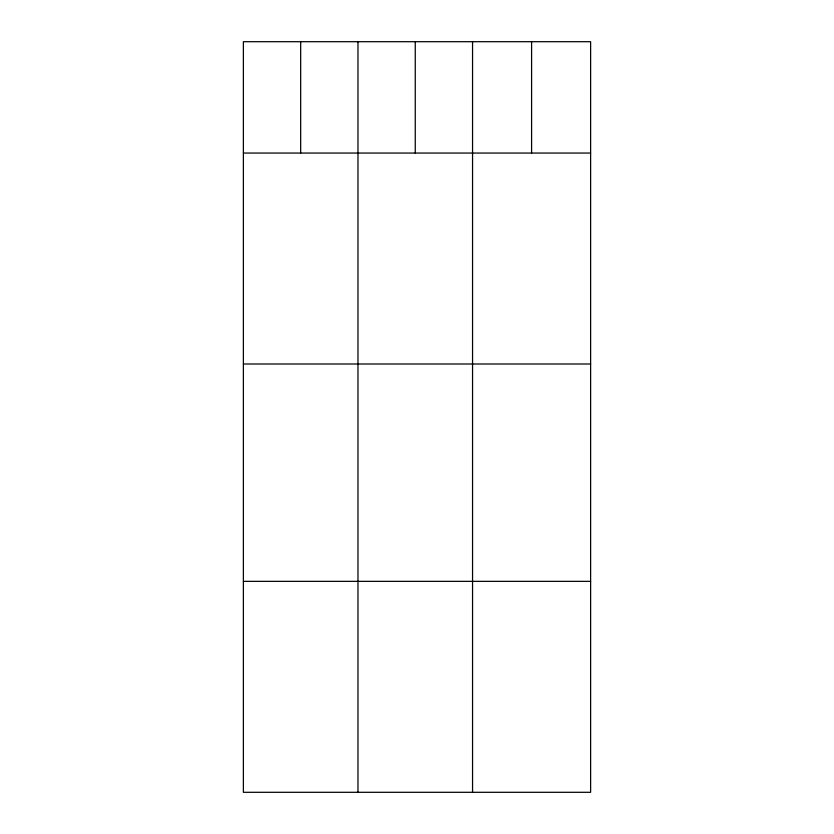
<?xml version="1.0" encoding="UTF-8"?>
<svg xmlns="http://www.w3.org/2000/svg" width="834" height="834" viewBox="0 0 834 834"><rect width="100%" height="100%" fill="white"/><g stroke="black" fill="none" stroke-linecap="round" stroke-linejoin="round"><path stroke-width="1.25" d="M590.618 153.049L590.618 792.3L243.382 792.3L243.382 41.7L590.618 41.7L590.618 153.049L243.382 153.049M243.382 363.999L590.618 363.999M243.382 581.35L590.618 581.35M531.592 41.7L531.592 153.049M472.555 41.7L472.555 792.3M415.259 41.7L415.259 153.049M357.974 41.7L357.974 792.3M300.678 41.7L300.678 153.049"/></g></svg>
